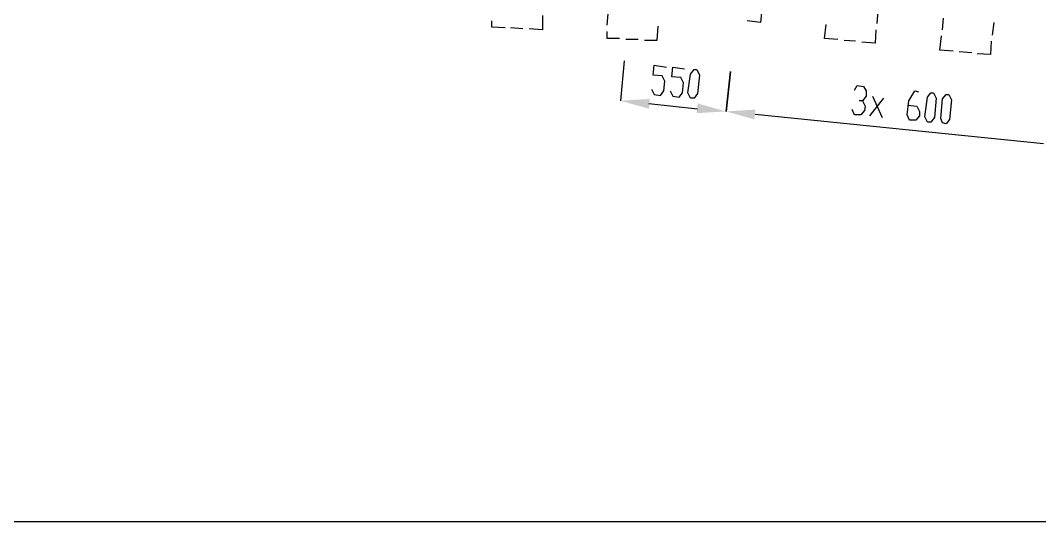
# Model space of a CAD drawing. Header units: millimetres. Extents: x -45 to 90, y -17 to 16.
# Drawn here: x 61.64 to 66.91, y -6.21 to -3.62 of the extents above; entities that cross this region are included whole.
import ezdxf

# ---------------------------------------------------------------- set-up
doc = ezdxf.new("R2010")
doc.units = ezdxf.units.MM
doc.layers.add('PDF_Geometry', color=7, linetype='Continuous')
doc.layers.add('PDF_Solid Fills', color=7, linetype='Continuous')

msp = doc.modelspace()

# ---------------------------------------------------------------- linework, layer by layer
at = {"layer": 'PDF_Geometry', "lineweight": 25}
for points in [[(-44.1267, 7.6371), (-44.1267, -6.2069), (89.3766, -6.2069), (89.3766, 7.6371)], [(65.1037, -4.0203), (65.0899, -3.9928), (65.1037, -3.8965), (65.122, -3.8734), (65.1357, -3.8734), (65.1495, -3.9011), (65.1401, -3.9974), (65.122, -4.0203)], [(65.287, -4.089), (65.3099, -3.8827)], [(66.3276, -4.144), (66.3139, -4.1165), (66.3276, -4.0157), (66.346, -3.9928), (66.3597, -3.9928), (66.3735, -4.0203), (66.3643, -4.1211), (66.346, -4.144)], [(66.4055, -4.1486), (66.3964, -4.1257), (66.4055, -4.0249), (66.4239, -4.0019), (66.4376, -4.0019), (66.4514, -4.0294), (66.4422, -4.1303), (66.4239, -4.1532)]]:
    msp.add_lwpolyline(points, close=True, dxfattribs=at)
for points in [[(65.4704, -3.5802), (65.4658, -3.6306), (65.397, -3.6215)], [(66.0709, -3.571), (66.0663, -3.6352)], [(64.1456, -3.6581), (64.0768, -3.6535), (64.0768, -3.6215)], [(64.3379, -3.5939), (64.3379, -3.6673), (64.2694, -3.6627)], [(64.6728, -3.6442), (64.6773, -3.5848)], [(66.4055, -3.6673), (66.4101, -3.6077)], [(66.6714, -3.6306), (66.6623, -3.6948)], [(64.2373, -3.6627), (64.1731, -3.6581)], [(64.7369, -3.7131), (64.6728, -3.7131), (64.6728, -3.6765)], [(64.934, -3.649), (64.9295, -3.7223), (64.8653, -3.7223)], [(65.8646, -3.7177), (65.7959, -3.7131), (65.805, -3.6398)], [(66.0617, -3.6673), (66.057, -3.7361), (65.9884, -3.7315)], [(64.8332, -3.7177), (64.769, -3.7177)], [(65.9563, -3.7269), (65.8967, -3.7223)], [(66.4606, -3.7773), (66.3918, -3.7727), (66.4008, -3.6994)], [(66.6577, -3.7269), (66.6531, -3.7957), (66.5843, -3.7911)], [(66.5568, -3.7865), (66.4926, -3.7819)], [(64.7599, -3.8277), (64.7415, -4.034)], [(64.902, -3.9744), (64.9157, -4.0019), (64.9478, -4.0065), (64.9661, -3.9836), (64.9707, -3.9332), (64.957, -3.9057), (64.9109, -3.9011), (64.9157, -3.8507), (64.9799, -3.8598)], [(64.9982, -3.9836), (65.012, -4.0111), (65.0441, -4.0157), (65.0624, -3.9928), (65.067, -3.9423), (65.0532, -3.9148), (65.0074, -3.9103), (65.012, -3.8598), (65.0716, -3.869)], [(65.9517, -3.979), (65.9655, -3.9561), (65.9976, -3.9607), (66.0113, -3.9836), (66.0113, -4.0111), (65.993, -4.034), (65.9746, -4.034)], [(66.2268, -4.0569), (66.2726, -4.0615), (66.2862, -4.089), (66.2862, -4.112), (66.268, -4.1349), (66.2359, -4.1349), (66.2222, -4.1074), (66.2314, -4.034), (66.2634, -3.9836), (66.2818, -3.988)], [(64.8882, -4.0478), (65.1401, -4.0753)], [(65.993, -4.034), (66.0067, -4.0615), (66.0021, -4.0845), (65.9838, -4.1074), (65.9517, -4.1074), (65.938, -4.0799)], [(66.0297, -4.112), (66.103, -4.0203)], [(66.0434, -4.0111), (66.0938, -4.1211)], [(65.4383, -4.1026), (66.9281, -4.2541)]]:
    msp.add_lwpolyline(points, dxfattribs=at)
at = {"layer": 'PDF_Solid Fills', "transparency": 33554559}
for points in [[(64.8928, -4.0249), (64.8882, -4.0753), (64.7415, -4.034)], [(65.1401, -4.0478), (65.1357, -4.0982), (65.287, -4.089)], [(65.4383, -4.0799), (65.4337, -4.1303), (65.287, -4.089)]]:
    msp.add_solid(points, dxfattribs=at)

doc.saveas('drawing.dxf')
